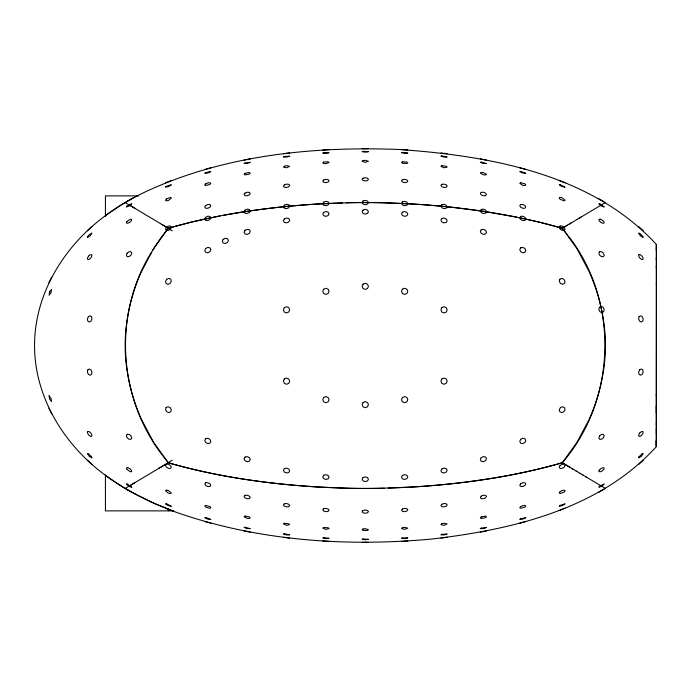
<?xml version="1.0" encoding="UTF-8"?>
<svg xmlns="http://www.w3.org/2000/svg" width="691" height="691" viewBox="0 0 691 691"><rect width="100%" height="100%" fill="white"/><g stroke="black" fill="none" stroke-linecap="round" stroke-linejoin="round"><path stroke-width="1.04" d="M656.269 395.848L656.346 266.303M656.372 424.801L656.45 295.256M656.355 260.015L656.39 245.547M656.346 267.823L656.355 257.57M656.364 433.525L656.381 423.186M656.372 428.558L656.329 445.531M656.372 250.945L656.407 244.459C591.513 173.933 490.351 155.838 398.975 149.481C310.009 146.086 217.7 155.743 137.077 195.881L136.144 196.374M656.346 440.158L656.32 446.636C599.788 509.034 512.765 529.548 432.307 538.98C346.131 547.004 257.441 540.898 175.402 511.988L156.226 504.3L138.045 495.628M656.398 244.942L656.407 244.459M656.295 440.884L656.32 446.636M48.897 282.731L51.704 277.091M151.51 252.137C112.875 313.852 118.031 397.48 162.204 454.98M152.495 250.488L160.355 238.568L168.302 228.246L192.634 221.802L219.988 215.946M87.342 230.768L92.007 226.527M638.579 464.473L643.235 460.232M109.351 212.828L105.421 215.687C64.375 245.771 34.507 293.632 34.55 345.5C34.507 397.368 64.375 445.229 105.421 475.313L109.351 478.172M105.421 215.687L111.838 211.083M109.852 212.474L120.467 205.4M112.339 210.738L115.362 208.699M115.872 208.362L117.911 207.032M118.42 206.704L124.095 203.18M120.985 205.08L126.047 202.014M124.613 202.86L129.692 199.915M159.405 468.032L125.14 488.451L115.872 482.638M158.688 468.455L163.093 465.838M569.289 224.091L571.181 222.968M577.097 219.436L605.437 202.549M577.158 219.393L562.275 228.246C504.465 211.74 444.348 204.519 384.36 202.791A530.17 367.465 0 0 0 346.217 202.791M160.528 467.358L167.032 463.497M567.484 225.162L564.262 227.08M579.067 218.252L581.019 217.095M163.957 465.319L164.778 464.836M165.572 464.361L168.302 462.754C204.026 473.119 240.796 479.519 277.739 483.614A580.224 402.162 0 0 0 318.801 487.06L349.776 488.287A525.108 363.958 0 0 0 380.801 488.287L411.776 487.06A580.224 402.162 0 0 0 452.838 483.614C489.772 479.494 526.568 473.162 562.275 462.754C616.476 400.149 619.482 301.38 568.373 236.02M563.545 227.503L562.275 228.246L540.362 222.39L519.33 217.674M167.688 463.108L168.302 462.754C226.078 479.338 286.255 486.429 346.217 488.209A530.17 367.465 0 0 0 384.36 488.209M127.559 201.133L126.349 201.841L132.75 198.205M598.795 492.286L604.271 489.168M129.528 200.001L131.212 199.051M129.994 199.742L133.268 197.92M133.061 198.032L135.833 196.538M133.674 197.695L134.287 197.367M135.22 196.866L137.077 195.881M165.486 182.813L171.351 180.515M559.226 510.485L565.091 508.187M204.761 169.476L210.833 167.792M519.753 523.208L525.816 521.524M244.078 160.062L250.263 158.878M480.314 532.122L486.507 530.938M222.986 215.385C262.39 208.103 302.373 204.147 342.408 202.895M283.414 153.713L289.667 152.953M440.91 538.047L447.163 537.287M322.775 149.973L329.063 149.601M401.523 541.399L407.811 541.027M388.169 488.105C446.878 486.144 505.691 478.923 562.275 462.754L577.011 442.266L589.086 419.506A174.028 147.969 -90 0 0 596.178 401.186C601.023 386.424 604.115 371.076 605.126 355.563A136.239 115.838 90 0 0 605.126 335.437C604.115 319.924 601.015 304.576 596.186 289.814A174.028 147.978 -90 0 0 589.086 271.494L577.011 248.734L562.275 228.246L567.484 234.828M362.136 148.634L368.441 148.634M138.805 195.881L105.421 195.881L105.421 216.378M173.804 510.874L105.421 510.874L105.421 474.872M362.136 542.366L368.441 542.366M401.523 149.601L407.811 149.973M322.775 541.027L329.063 541.399M440.91 152.953L447.163 153.713M283.414 537.287L289.667 538.047M480.314 158.878L486.507 160.062M244.078 530.938L250.263 532.122M516.462 217.095L483.337 211.316L452.838 207.386A580.224 402.162 0 0 0 411.776 203.94L380.801 202.713A525.108 363.958 0 0 0 349.776 202.713L318.801 203.94A580.224 402.162 0 0 0 277.739 207.386C240.796 211.481 204.026 217.881 168.302 228.246L153.575 248.734L141.491 271.494A174.028 147.969 -90 0 0 134.399 289.814C129.562 304.576 126.462 319.924 125.46 335.437A136.239 115.838 90 0 0 125.46 355.563C126.462 371.076 129.562 386.424 134.399 401.186A174.028 147.978 90 0 0 141.491 419.506M519.753 167.792L525.816 169.476M204.761 521.524L210.833 523.208M172.404 510.874L150.647 501.796L129.787 491.146M559.226 180.515L565.091 182.813M165.486 508.187L171.351 510.485M136.861 495.006L123.836 487.665L110.845 479.226M598.795 198.714L604.271 201.832M126.315 489.168L131.782 492.286M128.621 490.48L125.14 488.451M167.688 227.892L168.302 228.246L165.572 226.639M563.545 463.497L562.275 462.754L570.049 467.358M167.032 227.503L160.355 223.539M564.262 463.92L573.685 469.535M163.957 225.681L164.778 226.164M582.945 475.054L586.504 477.17M125.14 202.549L160.528 223.642M162.204 224.635L163.093 225.162M585.752 476.73L605.437 488.451M572.148 468.61L577.158 471.608M576.104 470.977L580.449 473.568M580.051 473.326L583.567 475.425M115.362 482.301L105.421 475.313M109.852 478.526L110.344 478.872M638.579 226.527L643.235 230.768M87.342 460.232L92.007 464.473M163.093 456.172L168.302 462.754L153.575 442.266L141.491 419.506M48.897 408.269L51.704 413.909M656.312 446.153L656.269 394.872M656.415 246.411L656.407 244.588L656.45 285.236M656.424 247.482L656.424 250.28M656.269 406.032L656.269 412.881M656.45 282.178L656.45 296.275M168.423 509.336L168.423 510.874M172.266 460.189A188.228 0.613 -31.1 0 1 166.876 463.419M130.245 485.531A194.819 0.553 -31.1 0 1 134.788 482.741M166.876 227.581A188.228 0.613 31.1 0 1 172.266 230.811M134.788 208.259A194.819 0.553 31.1 0 1 130.245 205.469M87.671 431.512L87.463 432.877L88.543 434.872L90.288 436.315L91.678 436.375L91.886 435.01L90.797 433.015L89.053 431.564L87.671 431.512M638.907 254.625L638.691 255.99L639.78 257.985L641.524 259.436L642.906 259.488L643.114 258.123L642.034 256.128L640.289 254.685L638.907 254.625M49.104 395.77L49.562 398.992L51.488 401.601L51.039 398.387L49.104 395.77M126.678 221.733L126.453 223.029L127.757 223.288L129.804 222.338L131.42 220.749L131.636 219.444L130.34 219.194L126.678 221.733M599.166 470.251L598.942 471.556L600.237 471.806L602.293 470.856L603.899 469.267L604.124 467.971L602.828 467.712L600.773 468.662L599.166 470.251M87.8 369.918L87.42 372.103L88.353 374.297L90.072 375.204L91.549 374.297L91.929 372.103L90.987 369.918L89.277 369.011L87.8 369.918M639.028 316.703L638.648 318.897L639.59 321.082L641.3 321.989L642.777 321.082L643.166 318.897L642.224 316.703L640.514 315.796L639.028 316.703M599.382 307.374L598.855 309.551L599.892 311.719L601.896 312.626L603.684 311.719L604.21 309.551L603.165 307.374L601.17 306.476L599.382 307.374M166.073 407.578L165.555 409.659L166.712 411.741L168.88 412.613L170.772 411.741L171.29 409.659L170.124 407.578L167.965 406.714L166.073 407.578M559.805 279.259L559.287 281.341L560.453 283.422L562.612 284.286L564.512 283.422L565.031 281.341L563.865 279.259L561.705 278.387L559.805 279.259M49.562 292.008L49.104 295.23L51.039 292.613L51.488 289.399L49.562 292.008M87.705 236.443L87.412 237.462L90.193 235.812L91.938 233.083L89.156 234.741L87.705 236.443M638.942 456.898L638.639 457.917L641.421 456.259L643.174 453.538L642.138 453.797L638.942 456.898M127.153 253.2L126.367 255.229L127.153 256.646L129.044 256.62L130.945 255.169L131.731 253.131L130.945 251.723L129.044 251.749L127.153 253.2M599.641 435.831L598.855 437.869L599.641 439.277L601.533 439.251L603.424 437.8L604.21 435.771L603.424 434.354L601.533 434.38L599.641 435.831M284.329 307.685L283.422 309.896L284.329 312.073L286.54 312.937L288.752 311.978L289.667 309.767L288.752 307.59L286.54 306.726L284.329 307.685M441.825 379.022L440.91 381.233L441.825 383.41L444.037 384.274L446.248 383.315L447.163 381.104L446.248 378.927L444.037 378.063L441.825 379.022M284.329 378.927L283.422 381.104L284.329 383.315L286.54 384.274L288.752 383.41L289.667 381.233L288.752 379.022L286.54 378.063L284.329 378.927M441.825 307.59L440.91 309.767L441.825 311.978L444.037 312.937L446.248 312.073L447.163 309.896L446.248 307.685L444.037 306.726L441.825 307.59M323.69 289.227L322.775 291.395L323.69 293.545L325.919 294.401L328.139 293.468L329.063 291.3L328.139 289.149L325.919 288.294L323.69 289.227M402.438 397.532L401.523 399.7L402.438 401.851L404.667 402.706L406.887 401.773L407.811 399.605L406.887 397.455L404.667 396.599L402.438 397.532M88.353 316.703L87.42 318.897L87.8 321.082L89.277 321.989L90.987 321.082L91.929 318.897L91.549 316.703L90.072 315.796L88.353 316.703M363.06 284.191L362.136 286.342L363.06 288.493L365.289 289.382L367.517 288.493L368.441 286.342L367.517 284.191L365.289 283.301L363.06 284.191M323.69 397.455L322.775 399.605L323.69 401.773L325.919 402.706L328.139 401.851L329.063 399.7L328.139 397.532L325.919 396.599L323.69 397.455M402.438 289.149L401.523 291.3L402.438 293.468L404.667 294.401L406.887 293.545L407.811 291.395L406.887 289.227L404.667 288.294L402.438 289.149M363.06 402.507L362.136 404.658L363.06 406.809L365.289 407.699L367.517 406.809L368.441 404.658L367.517 402.507L365.289 401.618L363.06 402.507M639.59 369.918L638.648 372.103L639.028 374.297L640.514 375.204L642.224 374.297L643.166 372.103L642.777 369.918L641.3 369.011L639.59 369.918M205.668 248.518L204.778 250.557L205.668 252.319L207.792 252.776L209.926 251.645L210.807 249.606L209.926 247.844L207.792 247.395L205.668 248.518M520.651 439.355L519.77 441.394L520.651 443.156L522.785 443.605L524.918 442.482L525.799 440.443L524.918 438.681L522.785 438.224L520.651 439.355M223.202 239.345L222.312 241.323L223.202 243.042L225.361 243.491L227.512 242.411L228.41 240.433L227.512 238.715L225.361 238.265L223.202 239.345M166.376 227.296L165.529 229.11L166.376 230.388L168.423 230.397L170.47 229.127L171.316 227.322L170.47 226.035L168.423 226.026L166.376 227.296M244.994 230.336L244.087 232.245L244.994 233.921L247.171 234.387L249.347 233.368L250.246 231.459L249.347 229.783L247.171 229.317L244.994 230.336M481.23 457.632L480.331 459.541L481.23 461.217L483.415 461.683L485.592 460.664L486.49 458.755L485.592 457.079L483.415 456.613L481.23 457.632M560.107 465.492L559.252 467.237L560.107 468.438L562.154 468.386L564.202 467.125L565.048 465.38L564.202 464.179L562.154 464.231L560.107 465.492M205.668 438.681L204.778 440.443L205.668 442.482L207.792 443.605L209.926 443.156L210.807 441.394L209.926 439.355L207.792 438.224L205.668 438.681M520.651 247.844L519.77 249.606L520.651 251.645L522.785 252.776L524.918 252.319L525.799 250.557L524.918 248.518L522.785 247.395L520.651 247.844M284.338 218.935L283.422 220.74L284.338 222.381L286.54 222.899L288.752 221.984L289.659 220.179L288.752 218.537L286.54 218.019L284.338 218.935M441.834 469.016L440.918 470.821L441.834 472.463L444.037 472.981L446.239 472.065L447.155 470.26L446.239 468.619L444.037 468.101L441.834 469.016M205.668 217.311L204.778 219.047L205.668 220.403L207.792 220.576L209.926 219.47L210.807 217.725L209.926 216.378L207.792 216.205L205.668 217.311M323.69 212.37L322.775 214.098L323.69 215.73L325.919 216.326L328.139 215.523L329.054 213.795L328.139 212.154L325.919 211.567L323.69 212.37M402.438 475.477L401.523 477.205L402.438 478.846L404.667 479.433L406.887 478.63L407.802 476.902L406.887 475.27L404.667 474.674L402.438 475.477M244.994 210.124L244.087 211.809L244.994 213.217L247.171 213.51L249.347 212.534L250.246 210.85L249.347 209.451L247.171 209.148L244.994 210.124M244.994 457.079L244.087 458.755L244.994 460.664L247.171 461.683L249.347 461.217L250.246 459.541L249.347 457.632L247.171 456.613L244.994 457.079M481.23 229.783L480.331 231.459L481.23 233.368L483.415 234.387L485.592 233.921L486.49 232.245L485.592 230.336L483.415 229.317L481.23 229.783M88.543 256.128L87.463 258.123L87.671 259.488L89.053 259.436L90.797 257.985L91.886 255.99L91.678 254.625L90.288 254.685L88.543 256.128M639.78 433.015L638.691 435.01L638.907 436.375L640.289 436.315L642.034 434.872L643.114 432.877L642.906 431.512L641.524 431.564L639.78 433.015M127.153 434.354L126.367 435.771L127.153 437.8L129.044 439.251L130.945 439.277L131.731 437.869L130.945 435.831L129.044 434.38L127.153 434.354M363.06 210.09L362.136 211.757L363.06 213.424L365.289 214.115L367.517 213.424L368.441 211.757L367.517 210.09L365.289 209.399L363.06 210.09M363.06 477.576L362.136 479.243L363.06 480.91L365.289 481.601L367.517 480.91L368.441 479.243L367.517 477.576L365.289 476.885L363.06 477.576M599.641 251.723L598.855 253.131L599.641 255.169L601.533 256.62L603.424 256.646L604.21 255.229L603.424 253.2L601.533 251.749L599.641 251.723M284.338 468.619L283.422 470.26L284.338 472.065L286.54 472.981L288.752 472.463L289.659 470.821L288.752 469.016L286.54 468.101L284.338 468.619M441.834 218.537L440.918 220.179L441.834 221.984L444.037 222.899L446.239 222.381L447.155 220.74L446.239 218.935L444.037 218.019L441.834 218.537M166.712 279.259L165.555 281.341L166.073 283.422L167.965 284.286L170.124 283.422L171.29 281.341L170.772 279.259L168.88 278.387L166.712 279.259M284.338 205.158L283.422 206.79L284.338 208.241L286.54 208.656L288.752 207.792L289.659 206.151L288.752 204.709L286.54 204.294L284.338 205.158M560.453 407.578L559.287 409.659L559.805 411.741L561.705 412.613L563.865 411.741L565.031 409.659L564.512 407.578L562.612 406.714L560.453 407.578M402.438 212.154L401.523 213.795L402.438 215.523L404.667 216.326L406.887 215.73L407.802 214.098L406.887 212.37L404.667 211.567L402.438 212.154M323.69 475.27L322.775 476.902L323.69 478.63L325.919 479.433L328.139 478.846L329.054 477.205L328.139 475.477L325.919 474.674L323.69 475.27M205.659 205.564L204.778 207.119L205.659 208.25L207.792 208.293L209.926 207.222L210.807 205.668L209.926 204.536L207.792 204.493L205.659 205.564M520.651 483.778L519.77 485.332L520.651 486.464L522.785 486.507L524.918 485.436L525.799 483.881L524.918 482.75L522.785 482.707L520.651 483.778M323.69 202.126L322.775 203.715L323.69 205.218L325.919 205.737L328.139 204.985L329.054 203.396L328.139 201.893L325.919 201.375L323.69 202.126M363.06 201.012L362.136 202.549L363.06 204.095L365.289 204.735L367.517 204.095L368.441 202.549L367.517 201.012L365.289 200.373L363.06 201.012M126.885 206.108L126.341 206.998L129.398 205.961L131.748 203.759L126.885 206.108M599.373 486.352L598.829 487.241L601.878 486.205L604.236 484.002L599.373 486.352M402.438 201.893L401.523 203.396L402.438 204.985L404.667 205.737L406.887 205.218L407.802 203.715L406.887 202.126L404.667 201.375L402.438 201.893M441.834 204.709L440.918 206.151L441.834 207.792L444.037 208.656L446.239 208.241L447.155 206.79L446.239 205.158L444.037 204.294L441.834 204.709M244.994 193.143L244.087 194.551L244.994 195.648L247.171 195.786L249.347 194.879L250.246 193.471L249.347 192.374L247.171 192.245L244.994 193.143M481.23 496.121L480.331 497.529L481.23 498.626L483.415 498.755L485.592 497.857L486.49 496.449L485.592 495.352L483.415 495.214L481.23 496.121M481.23 209.451L480.331 210.85L481.23 212.534L483.415 213.51L485.592 213.217L486.49 211.809L485.592 210.124L483.415 209.148L481.23 209.451M520.651 216.378L519.77 217.725L520.651 219.47L522.785 220.576L524.918 220.403L525.799 219.047L524.918 217.311L522.785 216.205L520.651 216.378M560.107 226.035L559.261 227.322L560.107 229.127L562.154 230.397L564.21 230.388L565.057 229.11L564.21 227.296L562.154 226.026L560.107 226.035M166.358 198.965L165.512 200.226L166.358 200.848L168.423 200.468L171.333 198.049L170.478 197.427L166.358 198.965M560.099 491.69L559.244 492.951L560.099 493.573L564.219 492.035L565.074 490.774L564.219 490.152L562.154 490.532L560.099 491.69M284.338 184.86L283.422 186.155L284.338 187.244L286.54 187.477L288.752 186.725L289.659 185.43L288.752 184.342L286.54 184.108L284.338 184.86M441.834 504.275L440.918 505.57L441.834 506.658L444.037 506.892L446.248 506.14L447.155 504.845L446.248 503.756L444.037 503.523L441.834 504.275M166.376 464.179L165.529 465.38L166.376 467.125L168.423 468.386L170.478 468.438L171.325 467.237L170.478 465.492L168.423 464.231L166.376 464.179M323.69 179.954L322.775 181.163L323.69 182.269L325.919 182.614L328.139 182.001L329.054 180.792L328.139 179.686L325.919 179.34L323.69 179.954M402.438 508.999L401.523 510.208L402.438 511.314L404.667 511.66L406.887 511.046L407.802 509.837L406.887 508.731L404.667 508.386L402.438 508.999M205.659 482.75L204.778 483.881L205.659 485.436L207.792 486.507L209.926 486.464L210.807 485.332L209.926 483.778L207.792 482.707L205.659 482.75M520.651 204.536L519.77 205.668L520.651 207.222L522.785 208.293L524.918 208.25L525.799 207.119L524.918 205.564L522.785 204.493L520.651 204.536M363.06 178.209L362.136 179.358L363.06 180.498L365.289 180.973L367.517 180.498L368.441 179.358L367.517 178.209L365.289 177.734L363.06 178.209M363.06 510.502L362.136 511.642L363.06 512.791L365.289 513.266L367.517 512.791L368.441 511.642L367.517 510.502L365.289 510.027L363.06 510.502M205.659 183.875L204.769 184.963L205.659 185.577L209.934 184.419L210.815 183.331L209.934 182.726L207.792 182.951L205.659 183.875M520.651 506.581L519.762 507.669L520.651 508.274L524.927 507.125L525.808 506.037L524.927 505.423L522.785 505.657L520.651 506.581M481.23 192.374L480.331 193.471L481.23 194.879L483.415 195.786L485.592 195.648L486.49 194.551L485.592 193.143L483.415 192.245L481.23 192.374M244.994 495.352L244.087 496.449L244.994 497.857L247.171 498.755L249.347 498.626L250.246 497.529L249.347 496.121L247.171 495.214L244.994 495.352M402.438 179.686L401.523 180.792L402.438 182.001L404.667 182.614L406.887 182.269L407.802 181.163L406.887 179.954L404.667 179.34L402.438 179.686M323.69 508.731L322.775 509.837L323.69 511.046L325.919 511.66L328.139 511.314L329.054 510.208L328.139 508.999L325.919 508.386L323.69 508.731M441.834 184.342L440.918 185.43L441.834 186.725L444.037 187.477L446.248 187.244L447.155 186.155L446.248 184.86L444.037 184.108L441.834 184.342M284.338 503.756L283.422 504.845L284.338 506.14L286.54 506.892L288.752 506.658L289.659 505.57L288.752 504.275L286.54 503.523L284.338 503.756M166.194 186.389L165.503 187.149L168.656 186.535L171.342 184.773L166.194 186.389M559.926 505.475L559.244 506.227L562.396 505.613L565.074 503.851L559.926 505.475M244.985 173.346L244.078 174.305L244.985 174.927L249.347 174.089L250.254 173.13L249.347 172.517L244.985 173.346M481.23 516.911L480.323 517.87L481.23 518.483L485.592 517.654L486.499 516.695L485.592 516.073L481.23 516.911M284.338 166.246L283.422 167.11L286.54 167.783L289.667 166.341L286.54 165.667L284.338 166.246M441.825 523.795L440.91 524.659L444.037 525.333L447.163 523.89L444.037 523.217L441.825 523.795M323.69 162.057L322.775 162.843L323.69 163.508L325.919 163.672L329.063 162.454L328.139 161.789L323.69 162.057M402.438 527.769L401.523 528.546L404.667 529.375L407.811 528.157L404.667 527.328L402.438 527.769M205.538 172.664L204.769 173.303L207.956 172.992L210.824 171.567L205.538 172.664M520.53 518.786L519.762 519.433L522.94 519.114L525.816 517.697L520.53 518.786M363.06 160.58L362.136 161.297L365.289 162.307L368.441 161.297L365.289 160.277L363.06 160.58M363.06 528.995L362.136 529.703L363.06 530.42L367.517 530.42L368.441 529.703L365.289 528.693L363.06 528.995M560.099 197.427L559.244 198.049L560.099 199.31L564.219 200.848L565.074 200.226L562.154 197.807L560.099 197.427M166.358 490.152L165.512 490.774L168.423 493.193L170.478 493.573L171.333 492.951L168.423 490.532L166.358 490.152M402.438 161.789L401.523 162.454L402.438 163.231L406.887 163.508L407.811 162.843L406.887 162.057L402.438 161.789M323.69 527.492L322.775 528.157L325.919 529.375L329.063 528.546L328.139 527.769L323.69 527.492M441.825 165.702L440.91 166.341L444.037 167.783L447.163 167.11L446.248 166.246L441.825 165.702M284.338 523.251L283.422 523.89L286.54 525.333L289.667 524.659L288.752 523.795L284.338 523.251M520.651 182.726L519.762 183.331L522.785 185.343L524.927 185.577L525.808 184.963L524.927 183.875L520.651 182.726M205.659 505.423L204.769 506.037L205.659 507.125L209.934 508.274L210.815 507.669L209.934 506.581L205.659 505.423M481.23 172.517L480.323 173.13L483.415 174.832L485.592 174.927L486.499 174.305L483.415 172.603L481.23 172.517M244.985 516.073L244.078 516.695L247.171 518.397L249.347 518.483L250.254 517.87L249.347 516.911L244.985 516.073M244.908 162.998L244.078 163.551L247.274 163.465L250.254 162.325L244.908 162.998M481.152 528.123L480.323 528.675L483.519 528.589L486.499 527.449L481.152 528.123M284.329 156.477L283.414 156.952L286.54 157.082L289.667 156.183L284.329 156.477M441.825 534.342L440.91 534.817L444.037 534.946L447.163 534.048L441.825 534.342M323.69 152.668L322.775 153.074L325.919 153.385L329.063 152.694L323.69 152.668M402.438 537.9L401.523 538.306L404.667 538.609L407.811 537.926L402.438 537.9M363.06 151.329L362.136 151.674L365.289 152.167L368.441 151.674L363.06 151.329M363.06 538.98L362.136 539.326L365.289 539.809L368.441 539.326L363.06 538.98M402.438 152.4L401.523 152.694L404.667 153.385L407.811 153.074L402.438 152.4M323.69 537.633L322.775 537.926L325.919 538.609L329.063 538.306L323.69 537.633M441.825 155.933L440.91 156.183L444.037 157.082L447.163 156.952L441.825 155.933M284.329 533.798L283.414 534.048L286.54 534.946L289.667 534.817L284.329 533.798M481.299 162.126L480.323 162.325L483.303 163.465L486.499 163.551L481.299 162.126M245.055 527.259L244.078 527.449L247.067 528.589L250.254 528.675L245.055 527.259M600.237 219.194L598.942 219.444L599.166 220.749L600.773 222.338L602.828 223.288L604.124 223.029L603.899 221.733L602.293 220.144L600.237 219.194M127.757 467.712L126.453 467.971L126.678 469.267L130.34 471.806L131.636 471.556L131.42 470.251L129.804 468.662L127.757 467.712M520.755 171.428L519.762 171.567L522.629 172.992L525.816 173.303L520.755 171.428M205.763 517.559L204.769 517.697L207.637 519.114L210.824 519.433L205.763 517.559M560.263 184.713L559.244 184.773L561.921 186.535L565.074 187.149L560.263 184.713M166.522 503.799L165.503 503.851L168.189 505.613L171.342 506.227L166.522 503.799M599.866 203.819L598.829 203.759L601.187 205.961L604.236 206.998L599.866 203.819M127.386 484.063L126.341 484.002L128.699 486.205L131.748 487.241L127.386 484.063M639.667 233.351L638.639 233.083L640.384 235.812L643.174 237.462L642.872 236.443L639.667 233.351M88.439 453.797L87.412 453.538L89.156 456.259L91.938 457.917L91.644 456.898L88.439 453.797"/></g></svg>
